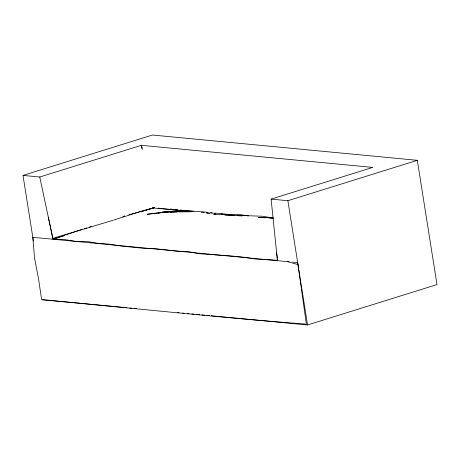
<?xml version="1.0" encoding="UTF-8"?>
<svg xmlns="http://www.w3.org/2000/svg" width="460" height="460" viewBox="0 0 460 460"><rect width="100%" height="100%" fill="white"/><g stroke="black" fill="none" stroke-linecap="round" stroke-linejoin="round"><path stroke-width="0.69" d="M81.943 229.482L52.992 239.022L64.118 239.51L75.457 241.322L86.526 241.437L97.871 243.265L109.06 244.162L120.399 245.956L142.864 248.245L153.968 248.555L176.473 251.097L187.588 251.505L198.984 253.69L232.518 256.076L243.748 257.209L255.081 258.991L277.386 260.256M113.925 220.006L140.053 211.652L153.973 207.73M84.582 228.631L86.555 227.987M89.188 227.136L91.166 226.492M33.402 241.08L23 175.415L152.444 135.027L417.318 160.316L437 284.585L307.556 324.973L211.169 315.767M23 175.415L39.761 177.014L141.375 145.314L372.715 167.405L271.107 199.105L277.455 260.67M64.618 235.623L53.026 239.24L39.761 177.014M140.996 211.795L153.951 207.753M271.107 199.105L287.874 200.704L417.318 160.316M122.826 216.539L124.804 215.935M113.269 220.219L52.848 238.355L48.461 217.816M128.783 214.803L154.658 207.69M166.629 212.468L158.171 212.894L147.338 214.262L173.144 211.249L188.324 210.921L193.913 211.33M170.154 212.296L177.203 211.945M179.314 211.841L190.681 211.818M166.462 211.933L162.23 212.129L173.144 211.249L158.171 212.894L169.09 212.043L184.247 211.594M168.578 211.836L172.103 211.669M175.628 211.508L177.042 211.445M178.451 211.376L188.324 210.921M215.78 214.619L213.699 214.584L239.982 214.59L248.492 215.918M201.394 212.192L204.251 212.29M273.361 217.971L258.342 217.333L265.339 217.804M234.847 215.533L224.802 214.929L262.349 216.234L273.418 218.052M236.998 215.659L242.017 215.964M187.628 210.875L177.163 210.214L158.183 208.127M269.537 218.092L272.337 218.281M209.375 213.21L206.58 213.009L217.672 213.273L229.638 214.515M214.274 213.555L215.671 213.653M221.266 214.044L222.669 214.141M225.463 214.343L226.861 214.44M195.258 211.335L207.874 212.302M152.317 207.92L193.763 211.617M170.361 209.041L171.787 209.179M175.363 209.518L177.508 209.725M180.366 210.001L182.511 210.203M185.368 210.479L187.513 210.68M189.658 210.887L194.66 211.364M289.11 261.78L32.804 237.314L34.569 258.192L38.45 278.404L41.647 299.742C129.892 307.809 217.994 317.452 306.377 324.15L297.678 262.602L292.675 262.125M42.682 299.684L123.355 307.384M124.786 307.522L126.925 307.723M129.783 307.999L131.922 308.2M134.067 308.407L136.206 308.608M177.617 312.564L179.043 312.702M182.614 313.041L184.04 313.179M187.611 313.519L189.037 313.657M191.895 313.927L194.039 314.134M196.892 314.404L199.749 314.68M201.888 314.881L204.746 315.152M206.885 315.359L209.743 315.629M210.68 212.52L212.083 212.664M297.988 264.586L287.529 261.631M141.605 148.097L141.375 145.314L142.427 149.402M141.375 145.314L141.968 148.114M287.874 200.704L307.556 324.973M276.604 252.402L277.552 260.682"/></g></svg>
